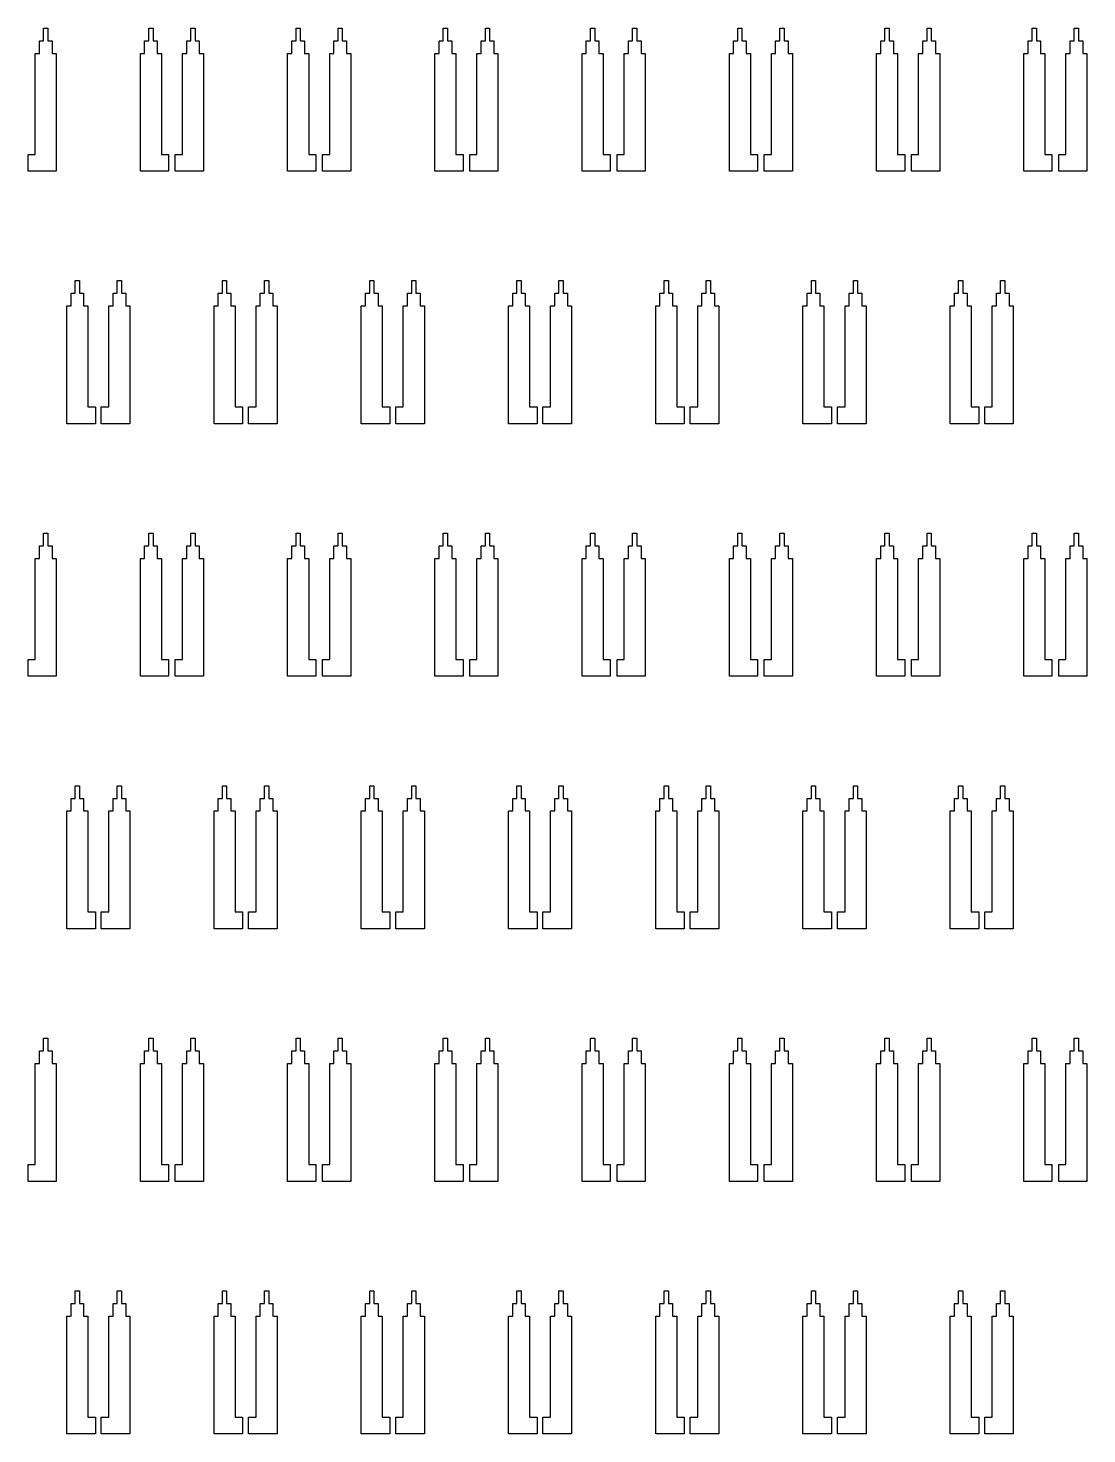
# Model space of a CAD drawing. Extents: x -38350 to 38650, y -35000 to 36000.
# Drawn here: x 20247.8 to 20499.5, y -23754 to -23420 of the extents above; entities that cross this region are included whole.
import ezdxf

# ---------------------------------------------------------------- set-up
doc = ezdxf.new("R2010")
doc.units = 0
doc.header["$MEASUREMENT"] = 0

msp = doc.modelspace()

# ---------------------------------------------------------------- linework, layer by layer
for p, q in [((20251.5, -23423), (20251.5, -23420)), ((20251.5, -23420), (20252.5, -23420)), ((20252.5, -23420), (20252.5, -23423)), ((20276.5, -23423), (20276.5, -23420)), ((20276.5, -23420), (20277.5, -23420)), ((20277.5, -23420), (20277.5, -23423)), ((20286.5, -23423), (20286.5, -23420)), ((20286.5, -23420), (20287.5, -23420)), ((20287.5, -23420), (20287.5, -23423)), ((20311.5, -23423), (20311.5, -23420)), ((20311.5, -23420), (20312.5, -23420)), ((20312.5, -23420), (20312.5, -23423)), ((20321.5, -23423), (20321.5, -23420)), ((20321.5, -23420), (20322.5, -23420)), ((20322.5, -23420), (20322.5, -23423)), ((20346.5, -23423), (20346.5, -23420)), ((20346.5, -23420), (20347.5, -23420)), ((20347.5, -23420), (20347.5, -23423)), ((20356.5, -23423), (20356.5, -23420)), ((20356.5, -23420), (20357.5, -23420)), ((20357.5, -23420), (20357.5, -23423)), ((20381.5, -23423), (20381.5, -23420)), ((20381.5, -23420), (20382.5, -23420)), ((20382.5, -23420), (20382.5, -23423)), ((20391.5, -23423), (20391.5, -23420)), ((20391.5, -23420), (20392.5, -23420)), ((20392.5, -23420), (20392.5, -23423)), ((20416.5, -23423), (20416.5, -23420)), ((20416.5, -23420), (20417.5, -23420)), ((20417.5, -23420), (20417.5, -23423)), ((20426.5, -23423), (20426.5, -23420)), ((20426.5, -23420), (20427.5, -23420)), ((20427.5, -23420), (20427.5, -23423)), ((20451.5, -23423), (20451.5, -23420)), ((20451.5, -23420), (20452.5, -23420)), ((20452.5, -23420), (20452.5, -23423)), ((20461.5, -23423), (20461.5, -23420)), ((20461.5, -23420), (20462.5, -23420)), ((20462.5, -23420), (20462.5, -23423)), ((20486.5, -23423), (20486.5, -23420)), ((20486.5, -23420), (20487.5, -23420)), ((20487.5, -23420), (20487.5, -23423)), ((20496.5, -23423), (20496.5, -23420)), ((20496.5, -23420), (20497.5, -23420)), ((20497.5, -23420), (20497.5, -23423)), ((20250.5, -23426), (20250.5, -23423)), ((20250.5, -23423), (20251.5, -23423)), ((20252.5, -23423), (20253.5, -23423)), ((20253.5, -23423), (20253.5, -23426)), ((20275.5, -23426), (20275.5, -23423)), ((20275.5, -23423), (20276.5, -23423)), ((20277.5, -23423), (20278.5, -23423)), ((20278.5, -23423), (20278.5, -23426)), ((20285.5, -23426), (20285.5, -23423)), ((20285.5, -23423), (20286.5, -23423)), ((20287.5, -23423), (20288.5, -23423)), ((20288.5, -23423), (20288.5, -23426)), ((20310.5, -23426), (20310.5, -23423)), ((20310.5, -23423), (20311.5, -23423)), ((20312.5, -23423), (20313.5, -23423)), ((20313.5, -23423), (20313.5, -23426)), ((20320.5, -23426), (20320.5, -23423)), ((20320.5, -23423), (20321.5, -23423)), ((20322.5, -23423), (20323.5, -23423)), ((20323.5, -23423), (20323.5, -23426)), ((20345.5, -23426), (20345.5, -23423)), ((20345.5, -23423), (20346.5, -23423)), ((20347.5, -23423), (20348.5, -23423)), ((20348.5, -23423), (20348.5, -23426)), ((20355.5, -23426), (20355.5, -23423)), ((20355.5, -23423), (20356.5, -23423)), ((20357.5, -23423), (20358.5, -23423)), ((20358.5, -23423), (20358.5, -23426)), ((20380.5, -23426), (20380.5, -23423)), ((20380.5, -23423), (20381.5, -23423)), ((20382.5, -23423), (20383.5, -23423)), ((20383.5, -23423), (20383.5, -23426)), ((20390.5, -23426), (20390.5, -23423)), ((20390.5, -23423), (20391.5, -23423)), ((20392.5, -23423), (20393.5, -23423)), ((20393.5, -23423), (20393.5, -23426)), ((20415.5, -23426), (20415.5, -23423)), ((20415.5, -23423), (20416.5, -23423)), ((20417.5, -23423), (20418.5, -23423)), ((20418.5, -23423), (20418.5, -23426)), ((20425.5, -23426), (20425.5, -23423)), ((20425.5, -23423), (20426.5, -23423)), ((20427.5, -23423), (20428.5, -23423)), ((20428.5, -23423), (20428.5, -23426)), ((20450.5, -23426), (20450.5, -23423)), ((20450.5, -23423), (20451.5, -23423)), ((20452.5, -23423), (20453.5, -23423)), ((20453.5, -23423), (20453.5, -23426)), ((20460.5, -23426), (20460.5, -23423)), ((20460.5, -23423), (20461.5, -23423)), ((20462.5, -23423), (20463.5, -23423)), ((20463.5, -23423), (20463.5, -23426)), ((20485.5, -23426), (20485.5, -23423)), ((20485.5, -23423), (20486.5, -23423)), ((20487.5, -23423), (20488.5, -23423)), ((20488.5, -23423), (20488.5, -23426)), ((20495.5, -23426), (20495.5, -23423)), ((20495.5, -23423), (20496.5, -23423)), ((20497.5, -23423), (20498.5, -23423)), ((20498.5, -23423), (20498.5, -23426)), ((20249.5, -23450), (20249.5, -23426)), ((20249.5, -23426), (20250.5, -23426)), ((20253.5, -23426), (20254.5, -23426)), ((20254.5, -23426), (20254.5, -23454)), ((20274.5, -23454), (20274.5, -23426)), ((20274.5, -23426), (20275.5, -23426)), ((20278.5, -23426), (20279.5, -23426)), ((20279.5, -23426), (20279.5, -23450)), ((20284.5, -23450), (20284.5, -23426)), ((20284.5, -23426), (20285.5, -23426)), ((20288.5, -23426), (20289.5, -23426)), ((20289.5, -23426), (20289.5, -23454)), ((20309.5, -23454), (20309.5, -23426)), ((20309.5, -23426), (20310.5, -23426)), ((20313.5, -23426), (20314.5, -23426)), ((20314.5, -23426), (20314.5, -23450)), ((20319.5, -23450), (20319.5, -23426)), ((20319.5, -23426), (20320.5, -23426)), ((20323.5, -23426), (20324.5, -23426)), ((20324.5, -23426), (20324.5, -23454)), ((20344.5, -23454), (20344.5, -23426)), ((20344.5, -23426), (20345.5, -23426)), ((20348.5, -23426), (20349.5, -23426)), ((20349.5, -23426), (20349.5, -23450)), ((20354.5, -23450), (20354.5, -23426)), ((20354.5, -23426), (20355.5, -23426)), ((20358.5, -23426), (20359.5, -23426)), ((20359.5, -23426), (20359.5, -23454)), ((20379.5, -23454), (20379.5, -23426)), ((20379.5, -23426), (20380.5, -23426)), ((20383.5, -23426), (20384.5, -23426)), ((20384.5, -23426), (20384.5, -23450)), ((20389.5, -23450), (20389.5, -23426)), ((20389.5, -23426), (20390.5, -23426)), ((20393.5, -23426), (20394.5, -23426)), ((20394.5, -23426), (20394.5, -23454)), ((20414.5, -23454), (20414.5, -23426)), ((20414.5, -23426), (20415.5, -23426)), ((20418.5, -23426), (20419.5, -23426)), ((20419.5, -23426), (20419.5, -23450)), ((20424.5, -23450), (20424.5, -23426)), ((20424.5, -23426), (20425.5, -23426)), ((20428.5, -23426), (20429.5, -23426)), ((20429.5, -23426), (20429.5, -23454)), ((20449.5, -23454), (20449.5, -23426)), ((20449.5, -23426), (20450.5, -23426)), ((20453.5, -23426), (20454.5, -23426)), ((20454.5, -23426), (20454.5, -23450)), ((20459.5, -23450), (20459.5, -23426)), ((20459.5, -23426), (20460.5, -23426)), ((20463.5, -23426), (20464.5, -23426)), ((20464.5, -23426), (20464.5, -23454)), ((20484.5, -23454), (20484.5, -23426)), ((20484.5, -23426), (20485.5, -23426)), ((20488.5, -23426), (20489.5, -23426)), ((20489.5, -23426), (20489.5, -23450)), ((20494.5, -23450), (20494.5, -23426)), ((20494.5, -23426), (20495.5, -23426)), ((20498.5, -23426), (20499.5, -23426)), ((20499.5, -23426), (20499.5, -23454)), ((20247.8, -23454), (20247.8, -23450)), ((20247.8, -23450), (20249.5, -23450)), ((20279.5, -23450), (20281.2, -23450)), ((20281.2, -23450), (20281.2, -23454)), ((20282.8, -23454), (20282.8, -23450)), ((20282.8, -23450), (20284.5, -23450)), ((20314.5, -23450), (20316.2, -23450)), ((20316.2, -23450), (20316.2, -23454)), ((20317.8, -23454), (20317.8, -23450)), ((20317.8, -23450), (20319.5, -23450)), ((20349.5, -23450), (20351.2, -23450)), ((20351.2, -23450), (20351.2, -23454)), ((20352.8, -23454), (20352.8, -23450)), ((20352.8, -23450), (20354.5, -23450)), ((20384.5, -23450), (20386.2, -23450)), ((20386.2, -23450), (20386.2, -23454)), ((20387.8, -23454), (20387.8, -23450)), ((20387.8, -23450), (20389.5, -23450)), ((20419.5, -23450), (20421.2, -23450)), ((20421.2, -23450), (20421.2, -23454)), ((20422.8, -23454), (20422.8, -23450)), ((20422.8, -23450), (20424.5, -23450)), ((20454.5, -23450), (20456.2, -23450)), ((20456.2, -23450), (20456.2, -23454)), ((20457.8, -23454), (20457.8, -23450)), ((20457.8, -23450), (20459.5, -23450)), ((20489.5, -23450), (20491.2, -23450)), ((20491.2, -23450), (20491.2, -23454)), ((20492.8, -23454), (20492.8, -23450)), ((20492.8, -23450), (20494.5, -23450)), ((20254.5, -23454), (20247.8, -23454)), ((20281.2, -23454), (20274.5, -23454)), ((20289.5, -23454), (20282.8, -23454)), ((20316.2, -23454), (20309.5, -23454)), ((20324.5, -23454), (20317.8, -23454)), ((20351.2, -23454), (20344.5, -23454)), ((20359.5, -23454), (20352.8, -23454)), ((20386.2, -23454), (20379.5, -23454)), ((20394.5, -23454), (20387.8, -23454)), ((20421.2, -23454), (20414.5, -23454)), ((20429.5, -23454), (20422.8, -23454)), ((20456.2, -23454), (20449.5, -23454)), ((20464.5, -23454), (20457.8, -23454)), ((20491.2, -23454), (20484.5, -23454)), ((20499.5, -23454), (20492.8, -23454)), ((20259, -23483), (20259, -23480)), ((20259, -23480), (20260, -23480)), ((20260, -23480), (20260, -23483)), ((20269, -23483), (20269, -23480)), ((20269, -23480), (20270, -23480)), ((20270, -23480), (20270, -23483)), ((20294, -23483), (20294, -23480)), ((20294, -23480), (20295, -23480)), ((20295, -23480), (20295, -23483)), ((20304, -23483), (20304, -23480)), ((20304, -23480), (20305, -23480)), ((20305, -23480), (20305, -23483)), ((20329, -23483), (20329, -23480)), ((20329, -23480), (20330, -23480)), ((20330, -23480), (20330, -23483)), ((20339, -23483), (20339, -23480)), ((20339, -23480), (20340, -23480)), ((20340, -23480), (20340, -23483)), ((20364, -23483), (20364, -23480)), ((20364, -23480), (20365, -23480)), ((20365, -23480), (20365, -23483)), ((20374, -23483), (20374, -23480)), ((20374, -23480), (20375, -23480)), ((20375, -23480), (20375, -23483)), ((20399, -23483), (20399, -23480)), ((20399, -23480), (20400, -23480)), ((20400, -23480), (20400, -23483)), ((20409, -23483), (20409, -23480)), ((20409, -23480), (20410, -23480)), ((20410, -23480), (20410, -23483)), ((20434, -23483), (20434, -23480)), ((20434, -23480), (20435, -23480)), ((20435, -23480), (20435, -23483)), ((20444, -23483), (20444, -23480)), ((20444, -23480), (20445, -23480)), ((20445, -23480), (20445, -23483)), ((20469, -23483), (20469, -23480)), ((20469, -23480), (20470, -23480)), ((20470, -23480), (20470, -23483)), ((20479, -23483), (20479, -23480)), ((20479, -23480), (20480, -23480)), ((20480, -23480), (20480, -23483)), ((20258, -23486), (20258, -23483)), ((20258, -23483), (20259, -23483)), ((20260, -23483), (20261, -23483)), ((20261, -23483), (20261, -23486)), ((20268, -23486), (20268, -23483)), ((20268, -23483), (20269, -23483)), ((20270, -23483), (20271, -23483)), ((20271, -23483), (20271, -23486)), ((20293, -23486), (20293, -23483)), ((20293, -23483), (20294, -23483)), ((20295, -23483), (20296, -23483)), ((20296, -23483), (20296, -23486)), ((20303, -23486), (20303, -23483)), ((20303, -23483), (20304, -23483)), ((20305, -23483), (20306, -23483)), ((20306, -23483), (20306, -23486)), ((20328, -23486), (20328, -23483)), ((20328, -23483), (20329, -23483)), ((20330, -23483), (20331, -23483)), ((20331, -23483), (20331, -23486)), ((20338, -23486), (20338, -23483)), ((20338, -23483), (20339, -23483)), ((20340, -23483), (20341, -23483)), ((20341, -23483), (20341, -23486)), ((20363, -23486), (20363, -23483)), ((20363, -23483), (20364, -23483)), ((20365, -23483), (20366, -23483)), ((20366, -23483), (20366, -23486)), ((20373, -23486), (20373, -23483)), ((20373, -23483), (20374, -23483)), ((20375, -23483), (20376, -23483)), ((20376, -23483), (20376, -23486)), ((20398, -23486), (20398, -23483)), ((20398, -23483), (20399, -23483)), ((20400, -23483), (20401, -23483)), ((20401, -23483), (20401, -23486)), ((20408, -23486), (20408, -23483)), ((20408, -23483), (20409, -23483)), ((20410, -23483), (20411, -23483)), ((20411, -23483), (20411, -23486)), ((20433, -23486), (20433, -23483)), ((20433, -23483), (20434, -23483)), ((20435, -23483), (20436, -23483)), ((20436, -23483), (20436, -23486)), ((20443, -23486), (20443, -23483)), ((20443, -23483), (20444, -23483)), ((20445, -23483), (20446, -23483)), ((20446, -23483), (20446, -23486)), ((20468, -23486), (20468, -23483)), ((20468, -23483), (20469, -23483)), ((20470, -23483), (20471, -23483)), ((20471, -23483), (20471, -23486)), ((20478, -23486), (20478, -23483)), ((20478, -23483), (20479, -23483)), ((20480, -23483), (20481, -23483)), ((20481, -23483), (20481, -23486)), ((20257, -23514), (20257, -23486)), ((20257, -23486), (20258, -23486)), ((20261, -23486), (20262, -23486)), ((20262, -23486), (20262, -23510)), ((20267, -23510), (20267, -23486)), ((20267, -23486), (20268, -23486)), ((20271, -23486), (20272, -23486)), ((20272, -23486), (20272, -23514)), ((20292, -23514), (20292, -23486)), ((20292, -23486), (20293, -23486)), ((20296, -23486), (20297, -23486)), ((20297, -23486), (20297, -23510)), ((20302, -23510), (20302, -23486)), ((20302, -23486), (20303, -23486)), ((20306, -23486), (20307, -23486)), ((20307, -23486), (20307, -23514)), ((20327, -23514), (20327, -23486)), ((20327, -23486), (20328, -23486)), ((20331, -23486), (20332, -23486)), ((20332, -23486), (20332, -23510)), ((20337, -23510), (20337, -23486)), ((20337, -23486), (20338, -23486)), ((20341, -23486), (20342, -23486)), ((20342, -23486), (20342, -23514)), ((20362, -23514), (20362, -23486)), ((20362, -23486), (20363, -23486)), ((20366, -23486), (20367, -23486)), ((20367, -23486), (20367, -23510)), ((20372, -23510), (20372, -23486)), ((20372, -23486), (20373, -23486)), ((20376, -23486), (20377, -23486)), ((20377, -23486), (20377, -23514)), ((20397, -23514), (20397, -23486)), ((20397, -23486), (20398, -23486)), ((20401, -23486), (20402, -23486)), ((20402, -23486), (20402, -23510)), ((20407, -23510), (20407, -23486)), ((20407, -23486), (20408, -23486)), ((20411, -23486), (20412, -23486)), ((20412, -23486), (20412, -23514)), ((20432, -23514), (20432, -23486)), ((20432, -23486), (20433, -23486)), ((20436, -23486), (20437, -23486)), ((20437, -23486), (20437, -23510)), ((20442, -23510), (20442, -23486)), ((20442, -23486), (20443, -23486)), ((20446, -23486), (20447, -23486)), ((20447, -23486), (20447, -23514)), ((20467, -23514), (20467, -23486)), ((20467, -23486), (20468, -23486)), ((20471, -23486), (20472, -23486)), ((20472, -23486), (20472, -23510)), ((20477, -23510), (20477, -23486)), ((20477, -23486), (20478, -23486)), ((20481, -23486), (20482, -23486)), ((20482, -23486), (20482, -23514)), ((20262, -23510), (20263.8, -23510)), ((20263.8, -23510), (20263.8, -23514)), ((20265.2, -23514), (20265.2, -23510)), ((20265.2, -23510), (20267, -23510)), ((20297, -23510), (20298.8, -23510)), ((20298.8, -23510), (20298.8, -23514)), ((20300.2, -23514), (20300.2, -23510)), ((20300.2, -23510), (20302, -23510)), ((20332, -23510), (20333.8, -23510)), ((20333.8, -23510), (20333.8, -23514)), ((20335.2, -23514), (20335.2, -23510)), ((20335.2, -23510), (20337, -23510)), ((20367, -23510), (20368.8, -23510)), ((20368.8, -23510), (20368.8, -23514)), ((20370.2, -23514), (20370.2, -23510)), ((20370.2, -23510), (20372, -23510)), ((20402, -23510), (20403.8, -23510)), ((20403.8, -23510), (20403.8, -23514)), ((20405.2, -23514), (20405.2, -23510)), ((20405.2, -23510), (20407, -23510)), ((20437, -23510), (20438.8, -23510)), ((20438.8, -23510), (20438.8, -23514)), ((20440.2, -23514), (20440.2, -23510)), ((20440.2, -23510), (20442, -23510)), ((20472, -23510), (20473.8, -23510)), ((20473.8, -23510), (20473.8, -23514)), ((20475.2, -23514), (20475.2, -23510)), ((20475.2, -23510), (20477, -23510)), ((20263.8, -23514), (20257, -23514)), ((20272, -23514), (20265.2, -23514)), ((20298.8, -23514), (20292, -23514)), ((20307, -23514), (20300.2, -23514)), ((20333.8, -23514), (20327, -23514)), ((20342, -23514), (20335.2, -23514)), ((20368.8, -23514), (20362, -23514)), ((20377, -23514), (20370.2, -23514)), ((20403.8, -23514), (20397, -23514)), ((20412, -23514), (20405.2, -23514)), ((20438.8, -23514), (20432, -23514)), ((20447, -23514), (20440.2, -23514)), ((20473.8, -23514), (20467, -23514)), ((20482, -23514), (20475.2, -23514)), ((20251.5, -23543), (20251.5, -23540)), ((20251.5, -23540), (20252.5, -23540)), ((20252.5, -23540), (20252.5, -23543)), ((20276.5, -23543), (20276.5, -23540)), ((20276.5, -23540), (20277.5, -23540)), ((20277.5, -23540), (20277.5, -23543)), ((20286.5, -23543), (20286.5, -23540)), ((20286.5, -23540), (20287.5, -23540)), ((20287.5, -23540), (20287.5, -23543)), ((20311.5, -23543), (20311.5, -23540)), ((20311.5, -23540), (20312.5, -23540)), ((20312.5, -23540), (20312.5, -23543)), ((20321.5, -23543), (20321.5, -23540)), ((20321.5, -23540), (20322.5, -23540)), ((20322.5, -23540), (20322.5, -23543)), ((20346.5, -23543), (20346.5, -23540)), ((20346.5, -23540), (20347.5, -23540)), ((20347.5, -23540), (20347.5, -23543)), ((20356.5, -23543), (20356.5, -23540)), ((20356.5, -23540), (20357.5, -23540)), ((20357.5, -23540), (20357.5, -23543)), ((20381.5, -23543), (20381.5, -23540)), ((20381.5, -23540), (20382.5, -23540)), ((20382.5, -23540), (20382.5, -23543)), ((20391.5, -23543), (20391.5, -23540)), ((20391.5, -23540), (20392.5, -23540)), ((20392.5, -23540), (20392.5, -23543)), ((20416.5, -23543), (20416.5, -23540)), ((20416.5, -23540), (20417.5, -23540)), ((20417.5, -23540), (20417.5, -23543)), ((20426.5, -23543), (20426.5, -23540)), ((20426.5, -23540), (20427.5, -23540)), ((20427.5, -23540), (20427.5, -23543)), ((20451.5, -23543), (20451.5, -23540)), ((20451.5, -23540), (20452.5, -23540)), ((20452.5, -23540), (20452.5, -23543)), ((20461.5, -23543), (20461.5, -23540)), ((20461.5, -23540), (20462.5, -23540)), ((20462.5, -23540), (20462.5, -23543)), ((20486.5, -23543), (20486.5, -23540)), ((20486.5, -23540), (20487.5, -23540)), ((20487.5, -23540), (20487.5, -23543)), ((20496.5, -23543), (20496.5, -23540)), ((20496.5, -23540), (20497.5, -23540)), ((20497.5, -23540), (20497.5, -23543)), ((20250.5, -23546), (20250.5, -23543)), ((20250.5, -23543), (20251.5, -23543)), ((20252.5, -23543), (20253.5, -23543)), ((20253.5, -23543), (20253.5, -23546)), ((20275.5, -23546), (20275.5, -23543)), ((20275.5, -23543), (20276.5, -23543)), ((20277.5, -23543), (20278.5, -23543)), ((20278.5, -23543), (20278.5, -23546)), ((20285.5, -23546), (20285.5, -23543)), ((20285.5, -23543), (20286.5, -23543)), ((20287.5, -23543), (20288.5, -23543)), ((20288.5, -23543), (20288.5, -23546)), ((20310.5, -23546), (20310.5, -23543)), ((20310.5, -23543), (20311.5, -23543)), ((20312.5, -23543), (20313.5, -23543)), ((20313.5, -23543), (20313.5, -23546)), ((20320.5, -23546), (20320.5, -23543)), ((20320.5, -23543), (20321.5, -23543)), ((20322.5, -23543), (20323.5, -23543)), ((20323.5, -23543), (20323.5, -23546)), ((20345.5, -23546), (20345.5, -23543)), ((20345.5, -23543), (20346.5, -23543)), ((20347.5, -23543), (20348.5, -23543)), ((20348.5, -23543), (20348.5, -23546)), ((20355.5, -23546), (20355.5, -23543)), ((20355.5, -23543), (20356.5, -23543)), ((20357.5, -23543), (20358.5, -23543)), ((20358.5, -23543), (20358.5, -23546)), ((20380.5, -23546), (20380.5, -23543)), ((20380.5, -23543), (20381.5, -23543)), ((20382.5, -23543), (20383.5, -23543)), ((20383.5, -23543), (20383.5, -23546)), ((20390.5, -23546), (20390.5, -23543)), ((20390.5, -23543), (20391.5, -23543)), ((20392.5, -23543), (20393.5, -23543)), ((20393.5, -23543), (20393.5, -23546)), ((20415.5, -23546), (20415.5, -23543)), ((20415.5, -23543), (20416.5, -23543)), ((20417.5, -23543), (20418.5, -23543)), ((20418.5, -23543), (20418.5, -23546)), ((20425.5, -23546), (20425.5, -23543)), ((20425.5, -23543), (20426.5, -23543)), ((20427.5, -23543), (20428.5, -23543)), ((20428.5, -23543), (20428.5, -23546)), ((20450.5, -23546), (20450.5, -23543)), ((20450.5, -23543), (20451.5, -23543)), ((20452.5, -23543), (20453.5, -23543)), ((20453.5, -23543), (20453.5, -23546)), ((20460.5, -23546), (20460.5, -23543)), ((20460.5, -23543), (20461.5, -23543)), ((20462.5, -23543), (20463.5, -23543)), ((20463.5, -23543), (20463.5, -23546)), ((20485.5, -23546), (20485.5, -23543)), ((20485.5, -23543), (20486.5, -23543)), ((20487.5, -23543), (20488.5, -23543)), ((20488.5, -23543), (20488.5, -23546)), ((20495.5, -23546), (20495.5, -23543)), ((20495.5, -23543), (20496.5, -23543)), ((20497.5, -23543), (20498.5, -23543)), ((20498.5, -23543), (20498.5, -23546)), ((20249.5, -23570), (20249.5, -23546)), ((20249.5, -23546), (20250.5, -23546)), ((20253.5, -23546), (20254.5, -23546)), ((20254.5, -23546), (20254.5, -23574)), ((20274.5, -23574), (20274.5, -23546)), ((20274.5, -23546), (20275.5, -23546)), ((20278.5, -23546), (20279.5, -23546)), ((20279.5, -23546), (20279.5, -23570)), ((20284.5, -23570), (20284.5, -23546)), ((20284.5, -23546), (20285.5, -23546)), ((20288.5, -23546), (20289.5, -23546)), ((20289.5, -23546), (20289.5, -23574)), ((20309.5, -23574), (20309.5, -23546)), ((20309.5, -23546), (20310.5, -23546)), ((20313.5, -23546), (20314.5, -23546)), ((20314.5, -23546), (20314.5, -23570)), ((20319.5, -23570), (20319.5, -23546)), ((20319.5, -23546), (20320.5, -23546)), ((20323.5, -23546), (20324.5, -23546)), ((20324.5, -23546), (20324.5, -23574)), ((20344.5, -23574), (20344.5, -23546)), ((20344.5, -23546), (20345.5, -23546)), ((20348.5, -23546), (20349.5, -23546)), ((20349.5, -23546), (20349.5, -23570)), ((20354.5, -23570), (20354.5, -23546)), ((20354.5, -23546), (20355.5, -23546)), ((20358.5, -23546), (20359.5, -23546)), ((20359.5, -23546), (20359.5, -23574)), ((20379.5, -23574), (20379.5, -23546)), ((20379.5, -23546), (20380.5, -23546)), ((20383.5, -23546), (20384.5, -23546)), ((20384.5, -23546), (20384.5, -23570)), ((20389.5, -23570), (20389.5, -23546)), ((20389.5, -23546), (20390.5, -23546)), ((20393.5, -23546), (20394.5, -23546)), ((20394.5, -23546), (20394.5, -23574)), ((20414.5, -23574), (20414.5, -23546)), ((20414.5, -23546), (20415.5, -23546)), ((20418.5, -23546), (20419.5, -23546)), ((20419.5, -23546), (20419.5, -23570)), ((20424.5, -23570), (20424.5, -23546)), ((20424.5, -23546), (20425.5, -23546)), ((20428.5, -23546), (20429.5, -23546)), ((20429.5, -23546), (20429.5, -23574)), ((20449.5, -23574), (20449.5, -23546)), ((20449.5, -23546), (20450.5, -23546)), ((20453.5, -23546), (20454.5, -23546)), ((20454.5, -23546), (20454.5, -23570)), ((20459.5, -23570), (20459.5, -23546)), ((20459.5, -23546), (20460.5, -23546)), ((20463.5, -23546), (20464.5, -23546)), ((20464.5, -23546), (20464.5, -23574)), ((20484.5, -23574), (20484.5, -23546)), ((20484.5, -23546), (20485.5, -23546)), ((20488.5, -23546), (20489.5, -23546)), ((20489.5, -23546), (20489.5, -23570)), ((20494.5, -23570), (20494.5, -23546)), ((20494.5, -23546), (20495.5, -23546)), ((20498.5, -23546), (20499.5, -23546)), ((20499.5, -23546), (20499.5, -23574)), ((20247.8, -23574), (20247.8, -23570)), ((20247.8, -23570), (20249.5, -23570)), ((20279.5, -23570), (20281.2, -23570)), ((20281.2, -23570), (20281.2, -23574)), ((20282.8, -23574), (20282.8, -23570)), ((20282.8, -23570), (20284.5, -23570)), ((20314.5, -23570), (20316.2, -23570)), ((20316.2, -23570), (20316.2, -23574)), ((20317.8, -23574), (20317.8, -23570)), ((20317.8, -23570), (20319.5, -23570)), ((20349.5, -23570), (20351.2, -23570)), ((20351.2, -23570), (20351.2, -23574)), ((20352.8, -23574), (20352.8, -23570)), ((20352.8, -23570), (20354.5, -23570)), ((20384.5, -23570), (20386.2, -23570)), ((20386.2, -23570), (20386.2, -23574)), ((20387.8, -23574), (20387.8, -23570)), ((20387.8, -23570), (20389.5, -23570)), ((20419.5, -23570), (20421.2, -23570)), ((20421.2, -23570), (20421.2, -23574)), ((20422.8, -23574), (20422.8, -23570)), ((20422.8, -23570), (20424.5, -23570)), ((20454.5, -23570), (20456.2, -23570)), ((20456.2, -23570), (20456.2, -23574)), ((20457.8, -23574), (20457.8, -23570)), ((20457.8, -23570), (20459.5, -23570)), ((20489.5, -23570), (20491.2, -23570)), ((20491.2, -23570), (20491.2, -23574)), ((20492.8, -23574), (20492.8, -23570)), ((20492.8, -23570), (20494.5, -23570)), ((20254.5, -23574), (20247.8, -23574)), ((20281.2, -23574), (20274.5, -23574)), ((20289.5, -23574), (20282.8, -23574)), ((20316.2, -23574), (20309.5, -23574)), ((20324.5, -23574), (20317.8, -23574)), ((20351.2, -23574), (20344.5, -23574)), ((20359.5, -23574), (20352.8, -23574)), ((20386.2, -23574), (20379.5, -23574)), ((20394.5, -23574), (20387.8, -23574)), ((20421.2, -23574), (20414.5, -23574)), ((20429.5, -23574), (20422.8, -23574)), ((20456.2, -23574), (20449.5, -23574)), ((20464.5, -23574), (20457.8, -23574)), ((20491.2, -23574), (20484.5, -23574)), ((20499.5, -23574), (20492.8, -23574)), ((20259, -23603), (20259, -23600)), ((20259, -23600), (20260, -23600)), ((20260, -23600), (20260, -23603)), ((20269, -23603), (20269, -23600)), ((20269, -23600), (20270, -23600)), ((20270, -23600), (20270, -23603)), ((20294, -23603), (20294, -23600)), ((20294, -23600), (20295, -23600)), ((20295, -23600), (20295, -23603)), ((20304, -23603), (20304, -23600)), ((20304, -23600), (20305, -23600)), ((20305, -23600), (20305, -23603)), ((20329, -23603), (20329, -23600)), ((20329, -23600), (20330, -23600)), ((20330, -23600), (20330, -23603)), ((20339, -23603), (20339, -23600)), ((20339, -23600), (20340, -23600)), ((20340, -23600), (20340, -23603)), ((20364, -23603), (20364, -23600)), ((20364, -23600), (20365, -23600)), ((20365, -23600), (20365, -23603)), ((20374, -23603), (20374, -23600)), ((20374, -23600), (20375, -23600)), ((20375, -23600), (20375, -23603)), ((20399, -23603), (20399, -23600)), ((20399, -23600), (20400, -23600)), ((20400, -23600), (20400, -23603)), ((20409, -23603), (20409, -23600)), ((20409, -23600), (20410, -23600)), ((20410, -23600), (20410, -23603)), ((20434, -23603), (20434, -23600)), ((20434, -23600), (20435, -23600)), ((20435, -23600), (20435, -23603)), ((20444, -23603), (20444, -23600)), ((20444, -23600), (20445, -23600)), ((20445, -23600), (20445, -23603)), ((20469, -23603), (20469, -23600)), ((20469, -23600), (20470, -23600)), ((20470, -23600), (20470, -23603)), ((20479, -23603), (20479, -23600)), ((20479, -23600), (20480, -23600)), ((20480, -23600), (20480, -23603)), ((20258, -23606), (20258, -23603)), ((20258, -23603), (20259, -23603)), ((20260, -23603), (20261, -23603)), ((20261, -23603), (20261, -23606)), ((20268, -23606), (20268, -23603)), ((20268, -23603), (20269, -23603)), ((20270, -23603), (20271, -23603)), ((20271, -23603), (20271, -23606)), ((20293, -23606), (20293, -23603)), ((20293, -23603), (20294, -23603)), ((20295, -23603), (20296, -23603)), ((20296, -23603), (20296, -23606)), ((20303, -23606), (20303, -23603)), ((20303, -23603), (20304, -23603)), ((20305, -23603), (20306, -23603)), ((20306, -23603), (20306, -23606)), ((20328, -23606), (20328, -23603)), ((20328, -23603), (20329, -23603)), ((20330, -23603), (20331, -23603)), ((20331, -23603), (20331, -23606)), ((20338, -23606), (20338, -23603)), ((20338, -23603), (20339, -23603)), ((20340, -23603), (20341, -23603)), ((20341, -23603), (20341, -23606)), ((20363, -23606), (20363, -23603)), ((20363, -23603), (20364, -23603)), ((20365, -23603), (20366, -23603)), ((20366, -23603), (20366, -23606)), ((20373, -23606), (20373, -23603)), ((20373, -23603), (20374, -23603)), ((20375, -23603), (20376, -23603)), ((20376, -23603), (20376, -23606)), ((20398, -23606), (20398, -23603)), ((20398, -23603), (20399, -23603)), ((20400, -23603), (20401, -23603)), ((20401, -23603), (20401, -23606)), ((20408, -23606), (20408, -23603)), ((20408, -23603), (20409, -23603)), ((20410, -23603), (20411, -23603)), ((20411, -23603), (20411, -23606)), ((20433, -23606), (20433, -23603)), ((20433, -23603), (20434, -23603)), ((20435, -23603), (20436, -23603)), ((20436, -23603), (20436, -23606)), ((20443, -23606), (20443, -23603)), ((20443, -23603), (20444, -23603)), ((20445, -23603), (20446, -23603)), ((20446, -23603), (20446, -23606)), ((20468, -23606), (20468, -23603)), ((20468, -23603), (20469, -23603)), ((20470, -23603), (20471, -23603)), ((20471, -23603), (20471, -23606)), ((20478, -23606), (20478, -23603)), ((20478, -23603), (20479, -23603)), ((20480, -23603), (20481, -23603)), ((20481, -23603), (20481, -23606)), ((20257, -23634), (20257, -23606)), ((20257, -23606), (20258, -23606)), ((20261, -23606), (20262, -23606)), ((20262, -23606), (20262, -23630)), ((20267, -23630), (20267, -23606)), ((20267, -23606), (20268, -23606)), ((20271, -23606), (20272, -23606)), ((20272, -23606), (20272, -23634)), ((20292, -23634), (20292, -23606)), ((20292, -23606), (20293, -23606)), ((20296, -23606), (20297, -23606)), ((20297, -23606), (20297, -23630)), ((20302, -23630), (20302, -23606)), ((20302, -23606), (20303, -23606)), ((20306, -23606), (20307, -23606)), ((20307, -23606), (20307, -23634)), ((20327, -23634), (20327, -23606)), ((20327, -23606), (20328, -23606)), ((20331, -23606), (20332, -23606)), ((20332, -23606), (20332, -23630)), ((20337, -23630), (20337, -23606)), ((20337, -23606), (20338, -23606)), ((20341, -23606), (20342, -23606)), ((20342, -23606), (20342, -23634)), ((20362, -23634), (20362, -23606)), ((20362, -23606), (20363, -23606)), ((20366, -23606), (20367, -23606)), ((20367, -23606), (20367, -23630)), ((20372, -23630), (20372, -23606)), ((20372, -23606), (20373, -23606)), ((20376, -23606), (20377, -23606)), ((20377, -23606), (20377, -23634)), ((20397, -23634), (20397, -23606)), ((20397, -23606), (20398, -23606)), ((20401, -23606), (20402, -23606)), ((20402, -23606), (20402, -23630)), ((20407, -23630), (20407, -23606)), ((20407, -23606), (20408, -23606)), ((20411, -23606), (20412, -23606)), ((20412, -23606), (20412, -23634)), ((20432, -23634), (20432, -23606)), ((20432, -23606), (20433, -23606)), ((20436, -23606), (20437, -23606)), ((20437, -23606), (20437, -23630)), ((20442, -23630), (20442, -23606)), ((20442, -23606), (20443, -23606)), ((20446, -23606), (20447, -23606)), ((20447, -23606), (20447, -23634)), ((20467, -23634), (20467, -23606)), ((20467, -23606), (20468, -23606)), ((20471, -23606), (20472, -23606)), ((20472, -23606), (20472, -23630)), ((20477, -23630), (20477, -23606)), ((20477, -23606), (20478, -23606)), ((20481, -23606), (20482, -23606)), ((20482, -23606), (20482, -23634)), ((20262, -23630), (20263.8, -23630)), ((20263.8, -23630), (20263.8, -23634)), ((20265.2, -23634), (20265.2, -23630)), ((20265.2, -23630), (20267, -23630)), ((20297, -23630), (20298.8, -23630)), ((20298.8, -23630), (20298.8, -23634)), ((20300.2, -23634), (20300.2, -23630)), ((20300.2, -23630), (20302, -23630)), ((20332, -23630), (20333.8, -23630)), ((20333.8, -23630), (20333.8, -23634)), ((20335.2, -23634), (20335.2, -23630)), ((20335.2, -23630), (20337, -23630)), ((20367, -23630), (20368.8, -23630)), ((20368.8, -23630), (20368.8, -23634)), ((20370.2, -23634), (20370.2, -23630)), ((20370.2, -23630), (20372, -23630)), ((20402, -23630), (20403.8, -23630)), ((20403.8, -23630), (20403.8, -23634)), ((20405.2, -23634), (20405.2, -23630)), ((20405.2, -23630), (20407, -23630)), ((20437, -23630), (20438.8, -23630)), ((20438.8, -23630), (20438.8, -23634)), ((20440.2, -23634), (20440.2, -23630)), ((20440.2, -23630), (20442, -23630)), ((20472, -23630), (20473.8, -23630)), ((20473.8, -23630), (20473.8, -23634)), ((20475.2, -23634), (20475.2, -23630)), ((20475.2, -23630), (20477, -23630)), ((20263.8, -23634), (20257, -23634)), ((20272, -23634), (20265.2, -23634)), ((20298.8, -23634), (20292, -23634)), ((20307, -23634), (20300.2, -23634)), ((20333.8, -23634), (20327, -23634)), ((20342, -23634), (20335.2, -23634)), ((20368.8, -23634), (20362, -23634)), ((20377, -23634), (20370.2, -23634)), ((20403.8, -23634), (20397, -23634)), ((20412, -23634), (20405.2, -23634)), ((20438.8, -23634), (20432, -23634)), ((20447, -23634), (20440.2, -23634)), ((20473.8, -23634), (20467, -23634)), ((20482, -23634), (20475.2, -23634)), ((20251.5, -23663), (20251.5, -23660)), ((20251.5, -23660), (20252.5, -23660)), ((20252.5, -23660), (20252.5, -23663)), ((20276.5, -23663), (20276.5, -23660)), ((20276.5, -23660), (20277.5, -23660)), ((20277.5, -23660), (20277.5, -23663)), ((20286.5, -23663), (20286.5, -23660)), ((20286.5, -23660), (20287.5, -23660)), ((20287.5, -23660), (20287.5, -23663)), ((20311.5, -23663), (20311.5, -23660)), ((20311.5, -23660), (20312.5, -23660)), ((20312.5, -23660), (20312.5, -23663)), ((20321.5, -23663), (20321.5, -23660)), ((20321.5, -23660), (20322.5, -23660)), ((20322.5, -23660), (20322.5, -23663)), ((20346.5, -23663), (20346.5, -23660)), ((20346.5, -23660), (20347.5, -23660)), ((20347.5, -23660), (20347.5, -23663)), ((20356.5, -23663), (20356.5, -23660)), ((20356.5, -23660), (20357.5, -23660)), ((20357.5, -23660), (20357.5, -23663)), ((20381.5, -23663), (20381.5, -23660)), ((20381.5, -23660), (20382.5, -23660)), ((20382.5, -23660), (20382.5, -23663)), ((20391.5, -23663), (20391.5, -23660)), ((20391.5, -23660), (20392.5, -23660)), ((20392.5, -23660), (20392.5, -23663)), ((20416.5, -23663), (20416.5, -23660)), ((20416.5, -23660), (20417.5, -23660)), ((20417.5, -23660), (20417.5, -23663)), ((20426.5, -23663), (20426.5, -23660)), ((20426.5, -23660), (20427.5, -23660)), ((20427.5, -23660), (20427.5, -23663)), ((20451.5, -23663), (20451.5, -23660)), ((20451.5, -23660), (20452.5, -23660)), ((20452.5, -23660), (20452.5, -23663)), ((20461.5, -23663), (20461.5, -23660)), ((20461.5, -23660), (20462.5, -23660)), ((20462.5, -23660), (20462.5, -23663)), ((20486.5, -23663), (20486.5, -23660)), ((20486.5, -23660), (20487.5, -23660)), ((20487.5, -23660), (20487.5, -23663)), ((20496.5, -23663), (20496.5, -23660)), ((20496.5, -23660), (20497.5, -23660)), ((20497.5, -23660), (20497.5, -23663)), ((20250.5, -23666), (20250.5, -23663)), ((20250.5, -23663), (20251.5, -23663)), ((20252.5, -23663), (20253.5, -23663)), ((20253.5, -23663), (20253.5, -23666)), ((20275.5, -23666), (20275.5, -23663)), ((20275.5, -23663), (20276.5, -23663)), ((20277.5, -23663), (20278.5, -23663)), ((20278.5, -23663), (20278.5, -23666)), ((20285.5, -23666), (20285.5, -23663)), ((20285.5, -23663), (20286.5, -23663)), ((20287.5, -23663), (20288.5, -23663)), ((20288.5, -23663), (20288.5, -23666)), ((20310.5, -23666), (20310.5, -23663)), ((20310.5, -23663), (20311.5, -23663)), ((20312.5, -23663), (20313.5, -23663)), ((20313.5, -23663), (20313.5, -23666)), ((20320.5, -23666), (20320.5, -23663)), ((20320.5, -23663), (20321.5, -23663)), ((20322.5, -23663), (20323.5, -23663)), ((20323.5, -23663), (20323.5, -23666)), ((20345.5, -23666), (20345.5, -23663)), ((20345.5, -23663), (20346.5, -23663)), ((20347.5, -23663), (20348.5, -23663)), ((20348.5, -23663), (20348.5, -23666)), ((20355.5, -23666), (20355.5, -23663)), ((20355.5, -23663), (20356.5, -23663)), ((20357.5, -23663), (20358.5, -23663)), ((20358.5, -23663), (20358.5, -23666)), ((20380.5, -23666), (20380.5, -23663)), ((20380.5, -23663), (20381.5, -23663)), ((20382.5, -23663), (20383.5, -23663)), ((20383.5, -23663), (20383.5, -23666)), ((20390.5, -23666), (20390.5, -23663)), ((20390.5, -23663), (20391.5, -23663)), ((20392.5, -23663), (20393.5, -23663)), ((20393.5, -23663), (20393.5, -23666)), ((20415.5, -23666), (20415.5, -23663)), ((20415.5, -23663), (20416.5, -23663)), ((20417.5, -23663), (20418.5, -23663)), ((20418.5, -23663), (20418.5, -23666)), ((20425.5, -23666), (20425.5, -23663)), ((20425.5, -23663), (20426.5, -23663)), ((20427.5, -23663), (20428.5, -23663)), ((20428.5, -23663), (20428.5, -23666)), ((20450.5, -23666), (20450.5, -23663)), ((20450.5, -23663), (20451.5, -23663)), ((20452.5, -23663), (20453.5, -23663)), ((20453.5, -23663), (20453.5, -23666)), ((20460.5, -23666), (20460.5, -23663)), ((20460.5, -23663), (20461.5, -23663)), ((20462.5, -23663), (20463.5, -23663)), ((20463.5, -23663), (20463.5, -23666)), ((20485.5, -23666), (20485.5, -23663)), ((20485.5, -23663), (20486.5, -23663)), ((20487.5, -23663), (20488.5, -23663)), ((20488.5, -23663), (20488.5, -23666)), ((20495.5, -23666), (20495.5, -23663)), ((20495.5, -23663), (20496.5, -23663)), ((20497.5, -23663), (20498.5, -23663)), ((20498.5, -23663), (20498.5, -23666)), ((20249.5, -23690), (20249.5, -23666)), ((20249.5, -23666), (20250.5, -23666)), ((20253.5, -23666), (20254.5, -23666)), ((20254.5, -23666), (20254.5, -23694)), ((20274.5, -23694), (20274.5, -23666)), ((20274.5, -23666), (20275.5, -23666)), ((20278.5, -23666), (20279.5, -23666)), ((20279.5, -23666), (20279.5, -23690)), ((20284.5, -23690), (20284.5, -23666)), ((20284.5, -23666), (20285.5, -23666)), ((20288.5, -23666), (20289.5, -23666)), ((20289.5, -23666), (20289.5, -23694)), ((20309.5, -23694), (20309.5, -23666)), ((20309.5, -23666), (20310.5, -23666)), ((20313.5, -23666), (20314.5, -23666)), ((20314.5, -23666), (20314.5, -23690)), ((20319.5, -23690), (20319.5, -23666)), ((20319.5, -23666), (20320.5, -23666)), ((20323.5, -23666), (20324.5, -23666)), ((20324.5, -23666), (20324.5, -23694)), ((20344.5, -23694), (20344.5, -23666)), ((20344.5, -23666), (20345.5, -23666)), ((20348.5, -23666), (20349.5, -23666)), ((20349.5, -23666), (20349.5, -23690)), ((20354.5, -23690), (20354.5, -23666)), ((20354.5, -23666), (20355.5, -23666)), ((20358.5, -23666), (20359.5, -23666)), ((20359.5, -23666), (20359.5, -23694)), ((20379.5, -23694), (20379.5, -23666)), ((20379.5, -23666), (20380.5, -23666)), ((20383.5, -23666), (20384.5, -23666)), ((20384.5, -23666), (20384.5, -23690)), ((20389.5, -23690), (20389.5, -23666)), ((20389.5, -23666), (20390.5, -23666)), ((20393.5, -23666), (20394.5, -23666)), ((20394.5, -23666), (20394.5, -23694)), ((20414.5, -23694), (20414.5, -23666)), ((20414.5, -23666), (20415.5, -23666)), ((20418.5, -23666), (20419.5, -23666)), ((20419.5, -23666), (20419.5, -23690)), ((20424.5, -23690), (20424.5, -23666)), ((20424.5, -23666), (20425.5, -23666)), ((20428.5, -23666), (20429.5, -23666)), ((20429.5, -23666), (20429.5, -23694)), ((20449.5, -23694), (20449.5, -23666)), ((20449.5, -23666), (20450.5, -23666)), ((20453.5, -23666), (20454.5, -23666)), ((20454.5, -23666), (20454.5, -23690)), ((20459.5, -23690), (20459.5, -23666)), ((20459.5, -23666), (20460.5, -23666)), ((20463.5, -23666), (20464.5, -23666)), ((20464.5, -23666), (20464.5, -23694)), ((20484.5, -23694), (20484.5, -23666)), ((20484.5, -23666), (20485.5, -23666)), ((20488.5, -23666), (20489.5, -23666)), ((20489.5, -23666), (20489.5, -23690)), ((20494.5, -23690), (20494.5, -23666)), ((20494.5, -23666), (20495.5, -23666)), ((20498.5, -23666), (20499.5, -23666)), ((20499.5, -23666), (20499.5, -23694)), ((20247.8, -23694), (20247.8, -23690)), ((20247.8, -23690), (20249.5, -23690)), ((20279.5, -23690), (20281.2, -23690)), ((20281.2, -23690), (20281.2, -23694)), ((20282.8, -23694), (20282.8, -23690)), ((20282.8, -23690), (20284.5, -23690)), ((20314.5, -23690), (20316.2, -23690)), ((20316.2, -23690), (20316.2, -23694)), ((20317.8, -23694), (20317.8, -23690)), ((20317.8, -23690), (20319.5, -23690)), ((20349.5, -23690), (20351.2, -23690)), ((20351.2, -23690), (20351.2, -23694)), ((20352.8, -23694), (20352.8, -23690)), ((20352.8, -23690), (20354.5, -23690)), ((20384.5, -23690), (20386.2, -23690)), ((20386.2, -23690), (20386.2, -23694)), ((20387.8, -23694), (20387.8, -23690)), ((20387.8, -23690), (20389.5, -23690)), ((20419.5, -23690), (20421.2, -23690)), ((20421.2, -23690), (20421.2, -23694)), ((20422.8, -23694), (20422.8, -23690)), ((20422.8, -23690), (20424.5, -23690)), ((20454.5, -23690), (20456.2, -23690)), ((20456.2, -23690), (20456.2, -23694)), ((20457.8, -23694), (20457.8, -23690)), ((20457.8, -23690), (20459.5, -23690)), ((20489.5, -23690), (20491.2, -23690)), ((20491.2, -23690), (20491.2, -23694)), ((20492.8, -23694), (20492.8, -23690)), ((20492.8, -23690), (20494.5, -23690)), ((20254.5, -23694), (20247.8, -23694)), ((20281.2, -23694), (20274.5, -23694)), ((20289.5, -23694), (20282.8, -23694)), ((20316.2, -23694), (20309.5, -23694)), ((20324.5, -23694), (20317.8, -23694)), ((20351.2, -23694), (20344.5, -23694)), ((20359.5, -23694), (20352.8, -23694)), ((20386.2, -23694), (20379.5, -23694)), ((20394.5, -23694), (20387.8, -23694)), ((20421.2, -23694), (20414.5, -23694)), ((20429.5, -23694), (20422.8, -23694)), ((20456.2, -23694), (20449.5, -23694)), ((20464.5, -23694), (20457.8, -23694)), ((20491.2, -23694), (20484.5, -23694)), ((20499.5, -23694), (20492.8, -23694)), ((20259, -23723), (20259, -23720)), ((20259, -23720), (20260, -23720)), ((20260, -23720), (20260, -23723)), ((20269, -23723), (20269, -23720)), ((20269, -23720), (20270, -23720)), ((20270, -23720), (20270, -23723)), ((20294, -23723), (20294, -23720)), ((20294, -23720), (20295, -23720)), ((20295, -23720), (20295, -23723)), ((20304, -23723), (20304, -23720)), ((20304, -23720), (20305, -23720)), ((20305, -23720), (20305, -23723)), ((20329, -23723), (20329, -23720)), ((20329, -23720), (20330, -23720)), ((20330, -23720), (20330, -23723)), ((20339, -23723), (20339, -23720)), ((20339, -23720), (20340, -23720)), ((20340, -23720), (20340, -23723)), ((20364, -23723), (20364, -23720)), ((20364, -23720), (20365, -23720)), ((20365, -23720), (20365, -23723)), ((20374, -23723), (20374, -23720)), ((20374, -23720), (20375, -23720)), ((20375, -23720), (20375, -23723)), ((20399, -23723), (20399, -23720)), ((20399, -23720), (20400, -23720)), ((20400, -23720), (20400, -23723)), ((20409, -23723), (20409, -23720)), ((20409, -23720), (20410, -23720)), ((20410, -23720), (20410, -23723)), ((20434, -23723), (20434, -23720)), ((20434, -23720), (20435, -23720)), ((20435, -23720), (20435, -23723)), ((20444, -23723), (20444, -23720)), ((20444, -23720), (20445, -23720)), ((20445, -23720), (20445, -23723)), ((20469, -23723), (20469, -23720)), ((20469, -23720), (20470, -23720)), ((20470, -23720), (20470, -23723)), ((20479, -23723), (20479, -23720)), ((20479, -23720), (20480, -23720)), ((20480, -23720), (20480, -23723)), ((20258, -23726), (20258, -23723)), ((20258, -23723), (20259, -23723)), ((20260, -23723), (20261, -23723)), ((20261, -23723), (20261, -23726)), ((20268, -23726), (20268, -23723)), ((20268, -23723), (20269, -23723)), ((20270, -23723), (20271, -23723)), ((20271, -23723), (20271, -23726)), ((20293, -23726), (20293, -23723)), ((20293, -23723), (20294, -23723)), ((20295, -23723), (20296, -23723)), ((20296, -23723), (20296, -23726)), ((20303, -23726), (20303, -23723)), ((20303, -23723), (20304, -23723)), ((20305, -23723), (20306, -23723)), ((20306, -23723), (20306, -23726)), ((20328, -23726), (20328, -23723)), ((20328, -23723), (20329, -23723)), ((20330, -23723), (20331, -23723)), ((20331, -23723), (20331, -23726)), ((20338, -23726), (20338, -23723)), ((20338, -23723), (20339, -23723)), ((20340, -23723), (20341, -23723)), ((20341, -23723), (20341, -23726)), ((20363, -23726), (20363, -23723)), ((20363, -23723), (20364, -23723)), ((20365, -23723), (20366, -23723)), ((20366, -23723), (20366, -23726)), ((20373, -23726), (20373, -23723)), ((20373, -23723), (20374, -23723)), ((20375, -23723), (20376, -23723)), ((20376, -23723), (20376, -23726)), ((20398, -23726), (20398, -23723)), ((20398, -23723), (20399, -23723)), ((20400, -23723), (20401, -23723)), ((20401, -23723), (20401, -23726)), ((20408, -23726), (20408, -23723)), ((20408, -23723), (20409, -23723)), ((20410, -23723), (20411, -23723)), ((20411, -23723), (20411, -23726)), ((20433, -23726), (20433, -23723)), ((20433, -23723), (20434, -23723)), ((20435, -23723), (20436, -23723)), ((20436, -23723), (20436, -23726)), ((20443, -23726), (20443, -23723)), ((20443, -23723), (20444, -23723)), ((20445, -23723), (20446, -23723)), ((20446, -23723), (20446, -23726)), ((20468, -23726), (20468, -23723)), ((20468, -23723), (20469, -23723)), ((20470, -23723), (20471, -23723)), ((20471, -23723), (20471, -23726)), ((20478, -23726), (20478, -23723)), ((20478, -23723), (20479, -23723)), ((20480, -23723), (20481, -23723)), ((20481, -23723), (20481, -23726)), ((20257, -23754), (20257, -23726)), ((20257, -23726), (20258, -23726)), ((20261, -23726), (20262, -23726)), ((20262, -23726), (20262, -23750)), ((20267, -23750), (20267, -23726)), ((20267, -23726), (20268, -23726)), ((20271, -23726), (20272, -23726)), ((20272, -23726), (20272, -23754)), ((20292, -23754), (20292, -23726)), ((20292, -23726), (20293, -23726)), ((20296, -23726), (20297, -23726)), ((20297, -23726), (20297, -23750)), ((20302, -23750), (20302, -23726)), ((20302, -23726), (20303, -23726)), ((20306, -23726), (20307, -23726)), ((20307, -23726), (20307, -23754)), ((20327, -23754), (20327, -23726)), ((20327, -23726), (20328, -23726)), ((20331, -23726), (20332, -23726)), ((20332, -23726), (20332, -23750)), ((20337, -23750), (20337, -23726)), ((20337, -23726), (20338, -23726)), ((20341, -23726), (20342, -23726)), ((20342, -23726), (20342, -23754)), ((20362, -23754), (20362, -23726)), ((20362, -23726), (20363, -23726)), ((20366, -23726), (20367, -23726)), ((20367, -23726), (20367, -23750)), ((20372, -23750), (20372, -23726)), ((20372, -23726), (20373, -23726)), ((20376, -23726), (20377, -23726)), ((20377, -23726), (20377, -23754)), ((20397, -23754), (20397, -23726)), ((20397, -23726), (20398, -23726)), ((20401, -23726), (20402, -23726)), ((20402, -23726), (20402, -23750)), ((20407, -23750), (20407, -23726)), ((20407, -23726), (20408, -23726)), ((20411, -23726), (20412, -23726)), ((20412, -23726), (20412, -23754)), ((20432, -23754), (20432, -23726)), ((20432, -23726), (20433, -23726)), ((20436, -23726), (20437, -23726)), ((20437, -23726), (20437, -23750)), ((20442, -23750), (20442, -23726)), ((20442, -23726), (20443, -23726)), ((20446, -23726), (20447, -23726)), ((20447, -23726), (20447, -23754)), ((20467, -23754), (20467, -23726)), ((20467, -23726), (20468, -23726)), ((20471, -23726), (20472, -23726)), ((20472, -23726), (20472, -23750)), ((20477, -23750), (20477, -23726)), ((20477, -23726), (20478, -23726)), ((20481, -23726), (20482, -23726)), ((20482, -23726), (20482, -23754)), ((20262, -23750), (20263.8, -23750)), ((20263.8, -23750), (20263.8, -23754)), ((20265.2, -23754), (20265.2, -23750)), ((20265.2, -23750), (20267, -23750)), ((20297, -23750), (20298.8, -23750)), ((20298.8, -23750), (20298.8, -23754)), ((20300.2, -23754), (20300.2, -23750)), ((20300.2, -23750), (20302, -23750)), ((20332, -23750), (20333.8, -23750)), ((20333.8, -23750), (20333.8, -23754)), ((20335.2, -23754), (20335.2, -23750)), ((20335.2, -23750), (20337, -23750)), ((20367, -23750), (20368.8, -23750)), ((20368.8, -23750), (20368.8, -23754)), ((20370.2, -23754), (20370.2, -23750)), ((20370.2, -23750), (20372, -23750)), ((20402, -23750), (20403.8, -23750)), ((20403.8, -23750), (20403.8, -23754)), ((20405.2, -23754), (20405.2, -23750)), ((20405.2, -23750), (20407, -23750)), ((20437, -23750), (20438.8, -23750)), ((20438.8, -23750), (20438.8, -23754)), ((20440.2, -23754), (20440.2, -23750)), ((20440.2, -23750), (20442, -23750)), ((20472, -23750), (20473.8, -23750)), ((20473.8, -23750), (20473.8, -23754)), ((20475.2, -23754), (20475.2, -23750)), ((20475.2, -23750), (20477, -23750)), ((20263.8, -23754), (20257, -23754)), ((20272, -23754), (20265.2, -23754)), ((20298.8, -23754), (20292, -23754)), ((20307, -23754), (20300.2, -23754)), ((20333.8, -23754), (20327, -23754)), ((20342, -23754), (20335.2, -23754)), ((20368.8, -23754), (20362, -23754)), ((20377, -23754), (20370.2, -23754)), ((20403.8, -23754), (20397, -23754)), ((20412, -23754), (20405.2, -23754)), ((20438.8, -23754), (20432, -23754)), ((20447, -23754), (20440.2, -23754)), ((20473.8, -23754), (20467, -23754)), ((20482, -23754), (20475.2, -23754))]:
    msp.add_line(p, q)

doc.saveas('drawing.dxf')
